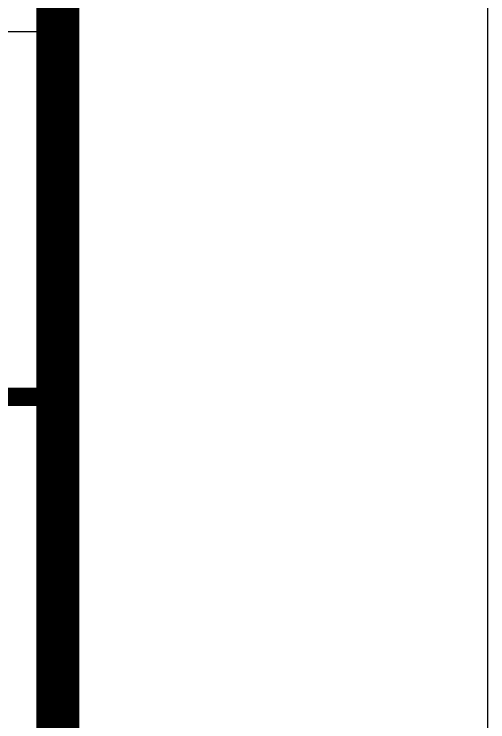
# Model space of a CAD drawing. Extents: x 40002367 to 40460080, y 192184 to 372766.
# Drawn here: x 40458979 to 40460080, y 248394 to 250041 of the extents above; entities that cross this region are included whole.
import ezdxf

# ---------------------------------------------------------------- set-up
doc = ezdxf.new("R2010")
doc.units = 0
doc.header["$LTSCALE"] = 1000
doc.header["$MEASUREMENT"] = 0
doc.layers.get('0').update_dxf_attribs({"linetype": 'CONTINUOUS'})
doc.layers.add('PUB_TITLE', color=4, linetype='CONTINUOUS')

# ---------------------------------------------------------------- blocks, each defined once
blk = doc.blocks.new('tk0')
at = {"layer": 'PUB_TITLE'}
for p, q in [((32850066.8, -1260023.5), (32861286.8, -1260023.5)), ((32850066.8, -1261723.5), (32861286.8, -1261723.5))]:
    blk.add_line(p, q, dxfattribs=at)
at = {"layer": 'PUB_TITLE', "lineweight": 40, "const_width": 85}
blk.add_lwpolyline([(32850066.8, -1261723.5), (32861286.8, -1261723.5)], dxfattribs=at)

msp = doc.modelspace()

# ---------------------------------------------------------------- linework, layer by layer
at = {"layer": 'PUB_TITLE'}
msp.add_lwpolyline([(40385779.9, 238378), (40460079.9, 238378), (40460079.9, 280378), (40385779.9, 280378)], close=True, dxfattribs=at)
at = {"layer": 'PUB_TITLE', "const_width": 100}
msp.add_lwpolyline([(40388279.9, 239378), (40459079.9, 239378), (40459079.9, 279378), (40388279.9, 279378)], close=True, dxfattribs=at)

# ---------------------------------------------------------------- block references
at = {"xscale": 0.5, "yscale": 0.5, "zscale": 0.5}
msp.add_blockref('tk0', (24028436.5, 880011.7), dxfattribs=at)

doc.saveas('drawing.dxf')
